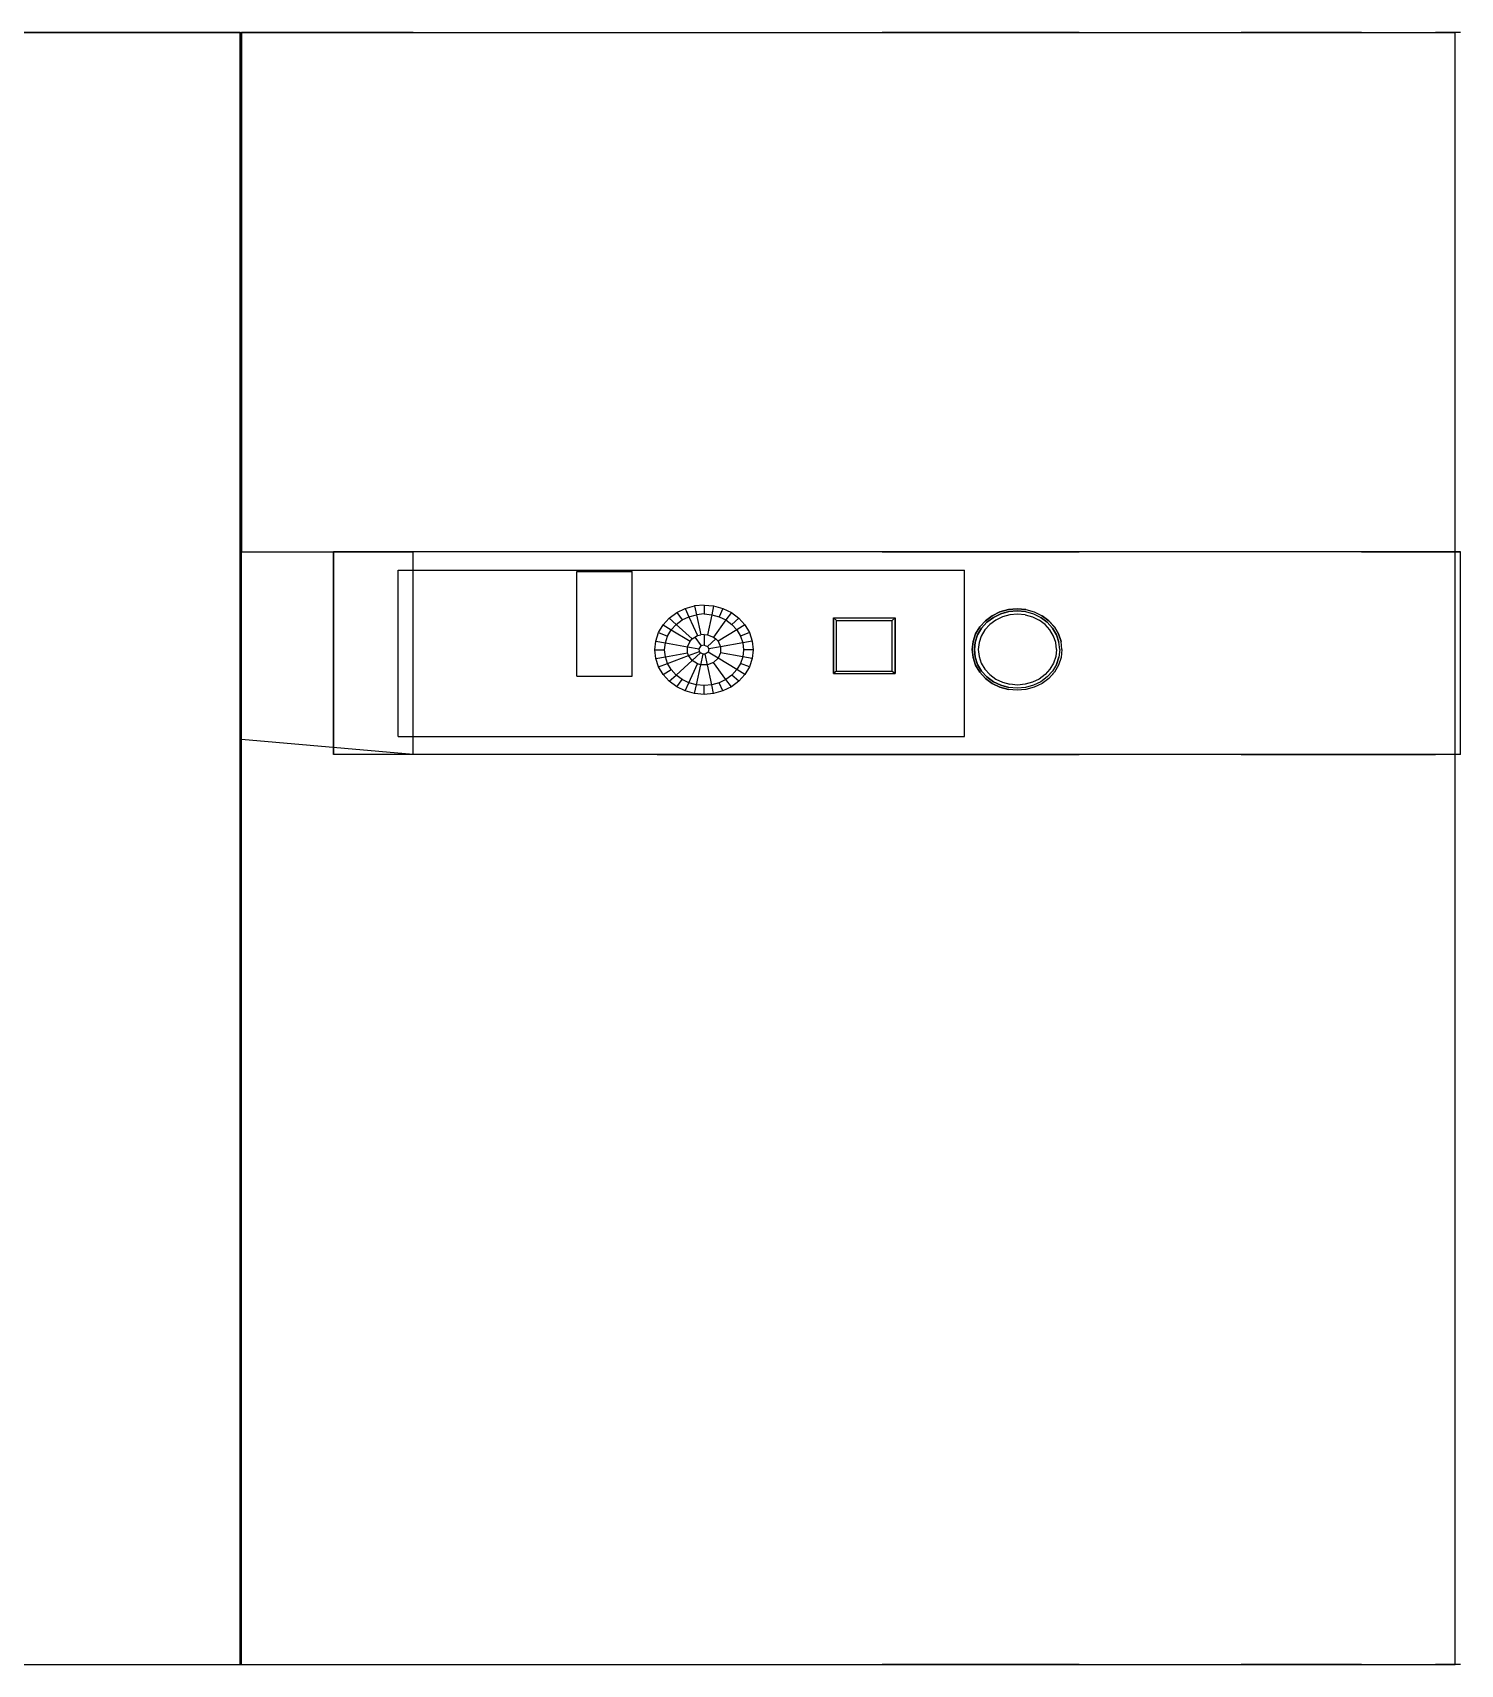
# Model space of a CAD drawing. Extents: x -13.9 to 0.5, y -16.8 to 31.2.
# Drawn here: x -6.87 to 0.13, y -16.75 to -8.75 of the extents above; entities that cross this region are included whole.
import ezdxf

# ---------------------------------------------------------------- set-up
doc = ezdxf.new("R2010")
doc.units = 0
doc.header["$MEASUREMENT"] = 0
doc.layers.get('0').update_dxf_attribs({"linetype": 'CONTINUOUS'})

msp = doc.modelspace()

# ---------------------------------------------------------------- linework, layer by layer
at = {"extrusion": (1, 0, -1.83697e-16)}
for p, q in [((-13.8671, -8.7534, 1.2924), (-5.849, -8.7534, 1.2924)), ((-5.849, -8.7534, 11.2925), (-10.8603, -8.7534, 11.2925)), ((-5.85, -8.7534, 7.3316), (-5.85, -8.7534, 2.3049)), ((-5.85, -16.7534, 8.131), (-5.85, -8.7534, 8.131)), ((-5.85, -8.7534, 8.131), (-1.8598, -8.7534, 8.131)), ((-5.85, -8.7534, 2.3049), (-5.8423, -8.7534, 1.3431)), ((-5.849, -8.7534, 1.2924), (-5.849, -16.7534, 1.2924)), ((-5.849, -8.7534, 11.2925), (-5.849, -8.7534, 1.2924)), ((-5.849, -16.7534, 11.2925), (-5.849, -8.7534, 11.2925)), ((-5.0011, -8.7534, 1.4207), (-5.8423, -8.7534, 1.3431)), ((-5.8423, -8.7534, 1.3431), (-5.8423, -11.2993, 1.3431)), ((-5.0011, -8.7534, 1.4207), (-3.8046, -8.7534, 1.7504)), ((-3.8046, -8.7534, 1.7504), (-2.7018, -8.7534, 2.2857)), ((-1.7353, -8.7534, 3.0061), (-2.7018, -8.7534, 2.2857)), ((-1.8598, -8.7534, 8.131), (0.1081, -8.7534, 8.131)), ((-1.7353, -8.7534, 3.0061), (-0.942, -8.7534, 3.8839)), ((-0.3526, -8.7534, 4.8854), (-0.942, -8.7534, 3.8839)), ((-0.3526, -8.7534, 4.8854), (0.0104, -8.7534, 5.9721)), ((0.1329, -8.7534, 7.1023), (0.0104, -8.7534, 5.9721)), ((0.1081, -16.7534, 8.131), (0.1081, -8.7534, 8.131)), ((0.1329, -8.7534, 7.9017), (0.1081, -8.7534, 8.131)), ((-5.8423, -11.2993, 1.3431), (-5.0011, -11.2993, 1.4207)), ((-5.8423, -12.2196, 1.3558), (-5.8423, -11.2993, 1.3431)), ((-5.0011, -11.2993, 1.4207), (-5.3915, -11.2993, 1.4207)), ((-5.3915, -11.2993, 1.4207), (-5.3915, -12.2922, 1.4207)), ((-5.3915, -11.2993, 1.4207), (-5.3915, -11.2993, 7.9017)), ((0.1329, -11.2993, 7.9017), (-5.3915, -11.2993, 7.9017)), ((-5.0011, -12.2922, 1.4207), (-5.0011, -11.2993, 1.4207)), ((-3.8046, -11.2993, 1.7504), (-5.0011, -11.2993, 1.4207)), ((-2.7018, -11.2993, 2.2857), (-3.8046, -11.2993, 1.7504)), ((-2.7018, -11.2993, 2.2857), (-1.7353, -11.2993, 3.0061)), ((-0.942, -11.2993, 3.8839), (-1.7353, -11.2993, 3.0061)), ((-0.3526, -11.2993, 4.8854), (-0.942, -11.2993, 3.8839)), ((-0.3526, -11.2993, 4.8854), (0.0104, -11.2993, 5.9721)), ((0.0104, -11.2993, 5.9721), (0.1329, -11.2993, 7.1023)), ((-5.0748, -11.3892, 2.2826), (-2.2978, -11.3892, 2.2825)), ((-5.0748, -11.3892, 1.5035), (-2.2978, -11.3892, 1.5035)), ((-5.0748, -11.3892, 2.2826), (-5.0748, -11.3892, 1.5035)), ((-5.0748, -12.2038, 2.2825), (-5.0748, -11.3892, 2.2826)), ((-5.0748, -12.2038, 1.5035), (-5.0748, -11.3892, 1.5035)), ((-4.1992, -11.3961, 6.3473), (-3.9284, -11.3961, 6.3473)), ((-4.1992, -11.3961, 2.2403), (-3.9284, -11.3961, 2.2403)), ((-4.1992, -11.3961, 6.3473), (-4.1992, -11.3961, 2.2403)), ((-4.1992, -11.908, 6.3473), (-4.1992, -11.3961, 6.3473)), ((-4.1992, -11.908, 2.2403), (-4.1992, -11.3961, 2.2403)), ((-3.9284, -11.908, 6.3473), (-3.9284, -11.3961, 6.3473)), ((-3.9284, -11.908, 2.2403), (-3.9284, -11.3961, 2.2403)), ((-3.9284, -11.3961, 6.3473), (-3.9284, -11.3961, 2.2403)), ((-2.2978, -12.2038, 2.2825), (-2.2978, -11.3892, 2.2825)), ((-2.2978, -12.2038, 1.5035), (-2.2978, -11.3892, 1.5035)), ((-2.2978, -11.3892, 2.2825), (-2.2978, -11.3892, 1.5035)), ((-3.7457, -11.6242, 1.5076), (-3.7092, -11.597, 1.5076)), ((-3.7457, -11.6242, 1.6551), (-3.7092, -11.597, 1.6551)), ((-3.7092, -11.597, 1.5076), (-3.6675, -11.5768, 1.5076)), ((-3.7092, -11.597, 1.6551), (-3.6675, -11.5768, 1.6551)), ((-3.7092, -11.597, 1.5076), (-3.6825, -11.6331, 1.485)), ((-3.7092, -11.597, 1.5076), (-3.7092, -11.597, 1.6551)), ((-3.6675, -11.5768, 1.5076), (-3.6223, -11.5643, 1.5076)), ((-3.6675, -11.5768, 1.6551), (-3.6223, -11.5643, 1.6551)), ((-3.6675, -11.5768, 1.5076), (-3.6491, -11.6169, 1.485)), ((-3.6675, -11.5768, 1.5076), (-3.6675, -11.5768, 1.6551)), ((-3.5752, -11.5601, 1.5076), (-3.6223, -11.5643, 1.5076)), ((-3.5752, -11.5601, 1.6551), (-3.6223, -11.5643, 1.6551)), ((-3.6223, -11.5643, 1.5076), (-3.6129, -11.607, 1.485)), ((-3.6223, -11.5643, 1.5076), (-3.6223, -11.5643, 1.6551)), ((-3.5752, -11.5601, 1.5076), (-3.5282, -11.5643, 1.5076)), ((-3.5752, -11.5601, 1.5076), (-3.5752, -11.6036, 1.485)), ((-3.5752, -11.5601, 1.6551), (-3.5282, -11.5643, 1.6551)), ((-3.5752, -11.5601, 1.5076), (-3.5752, -11.5601, 1.6551)), ((-3.5282, -11.5643, 1.5076), (-3.5375, -11.607, 1.485)), ((-3.5282, -11.5643, 1.5076), (-3.4829, -11.5768, 1.5076)), ((-3.5282, -11.5643, 1.6551), (-3.4829, -11.5768, 1.6551)), ((-3.5282, -11.5643, 1.5076), (-3.5282, -11.5643, 1.6551)), ((-3.4829, -11.5768, 1.5076), (-3.5013, -11.6169, 1.485)), ((-3.4829, -11.5768, 1.5076), (-3.4412, -11.597, 1.5076)), ((-3.4829, -11.5768, 1.6551), (-3.4412, -11.597, 1.6551)), ((-3.4829, -11.5768, 1.5076), (-3.4829, -11.5768, 1.6551)), ((-3.4412, -11.597, 1.5076), (-3.4679, -11.6331, 1.485)), ((-3.4412, -11.597, 1.5076), (-3.4047, -11.6242, 1.5076)), ((-3.4412, -11.597, 1.6551), (-3.4047, -11.6242, 1.6551)), ((-3.4412, -11.597, 1.5076), (-3.4412, -11.597, 1.6551)), ((-2.1625, -11.6121, 8.2661), (-2.1245, -11.5937, 8.2661)), ((-2.1245, -11.5937, 8.131), (-2.1625, -11.6121, 8.131)), ((-2.1245, -11.5937, 7.7819), (-2.1625, -11.6121, 7.7819)), ((-2.1245, -11.5937, 8.2661), (-2.0832, -11.5823, 8.2661)), ((-2.0832, -11.5823, 8.131), (-2.1245, -11.5937, 8.131)), ((-2.0832, -11.5823, 7.7819), (-2.1245, -11.5937, 7.7819)), ((-2.1245, -11.5937, 8.2661), (-2.1245, -11.5937, 8.131)), ((-2.1245, -11.5937, 8.131), (-2.1245, -11.5937, 7.7819)), ((-2.1204, -11.6027, 8.2661), (-2.0811, -11.5918, 8.2661)), ((-2.0811, -11.5918, 8.131), (-2.1204, -11.6027, 8.131)), ((-2.0832, -11.5823, 8.2661), (-2.0403, -11.5785, 8.2661)), ((-2.0403, -11.5785, 8.131), (-2.0832, -11.5823, 8.131)), ((-2.0403, -11.5785, 7.7819), (-2.0832, -11.5823, 7.7819)), ((-2.0832, -11.5823, 8.2661), (-2.0832, -11.5823, 8.131)), ((-2.0832, -11.5823, 8.131), (-2.0832, -11.5823, 7.7819)), ((-2.0811, -11.5918, 8.2661), (-2.0403, -11.5882, 8.2661)), ((-2.0403, -11.5882, 8.131), (-2.0811, -11.5918, 8.131)), ((-2.0811, -11.5918, 8.2661), (-2.0811, -11.5918, 8.131)), ((-2.0403, -11.5785, 8.2661), (-1.9974, -11.5823, 8.2661)), ((-2.0403, -11.5785, 8.2661), (-2.0403, -11.5785, 8.131)), ((-1.9974, -11.5823, 8.131), (-2.0403, -11.5785, 8.131)), ((-1.9974, -11.5823, 7.7819), (-2.0403, -11.5785, 7.7819)), ((-2.0403, -11.5785, 8.131), (-2.0403, -11.5785, 7.7819)), ((-2.0403, -11.5882, 8.2661), (-1.9995, -11.5918, 8.2661)), ((-1.9995, -11.5918, 8.131), (-2.0403, -11.5882, 8.131)), ((-2.0403, -11.5882, 8.2661), (-2.0403, -11.5882, 8.131)), ((-1.9995, -11.5918, 8.2661), (-1.9602, -11.6027, 8.2661)), ((-1.9995, -11.5918, 8.131), (-1.9602, -11.6027, 8.131)), ((-1.9995, -11.5918, 8.2661), (-1.9995, -11.5918, 8.131)), ((-1.9974, -11.5823, 8.2661), (-1.9561, -11.5937, 8.2661)), ((-1.9974, -11.5823, 8.2661), (-1.9974, -11.5823, 8.131)), ((-1.9974, -11.5823, 8.131), (-1.9561, -11.5937, 8.131)), ((-1.9974, -11.5823, 7.7819), (-1.9561, -11.5937, 7.7819)), ((-1.9974, -11.5823, 8.131), (-1.9974, -11.5823, 7.7819)), ((-1.9561, -11.5937, 8.2661), (-1.918, -11.6121, 8.2661)), ((-1.9561, -11.5937, 8.2661), (-1.9561, -11.5937, 8.131)), ((-1.9561, -11.5937, 8.131), (-1.918, -11.6121, 8.131)), ((-1.9561, -11.5937, 7.7819), (-1.918, -11.6121, 7.7819)), ((-1.9561, -11.5937, 8.131), (-1.9561, -11.5937, 7.7819)), ((-3.798, -11.6952, 1.5076), (-3.7757, -11.6573, 1.5076)), ((-3.798, -11.6952, 1.6551), (-3.7757, -11.6573, 1.6551)), ((-3.7757, -11.6573, 1.5076), (-3.7457, -11.6242, 1.5076)), ((-3.7757, -11.6573, 1.6551), (-3.7457, -11.6242, 1.6551)), ((-3.7757, -11.6573, 1.5076), (-3.7359, -11.6815, 1.485)), ((-3.7757, -11.6573, 1.5076), (-3.7757, -11.6573, 1.6551)), ((-3.7457, -11.6242, 1.5076), (-3.7118, -11.6549, 1.485)), ((-3.7457, -11.6242, 1.5076), (-3.7457, -11.6242, 1.6551)), ((-3.7359, -11.6815, 1.485), (-3.7118, -11.6549, 1.485)), ((-3.7118, -11.6549, 1.485), (-3.6825, -11.6331, 1.485)), ((-3.7118, -11.6549, 1.485), (-3.6337, -11.7258, 1.4473)), ((-3.6825, -11.6331, 1.485), (-3.6491, -11.6169, 1.485)), ((-3.6491, -11.6169, 1.485), (-3.6129, -11.607, 1.485)), ((-3.6491, -11.6169, 1.485), (-3.6069, -11.7095, 1.4473)), ((-3.5752, -11.6036, 1.485), (-3.6129, -11.607, 1.485)), ((-3.6129, -11.607, 1.485), (-3.5913, -11.7053, 1.4473)), ((-3.5752, -11.6036, 1.485), (-3.5375, -11.607, 1.485)), ((-3.5375, -11.607, 1.485), (-3.5591, -11.7053, 1.4473)), ((-3.5375, -11.607, 1.485), (-3.5013, -11.6169, 1.485)), ((-3.4679, -11.6331, 1.485), (-3.5292, -11.7165, 1.4473)), ((-3.5013, -11.6169, 1.485), (-3.4679, -11.6331, 1.485)), ((-3.4679, -11.6331, 1.485), (-3.4386, -11.6549, 1.485)), ((-3.4047, -11.6242, 1.5076), (-3.4386, -11.6549, 1.485)), ((-3.4386, -11.6549, 1.485), (-3.4146, -11.6815, 1.485)), ((-3.3747, -11.6573, 1.5076), (-3.4146, -11.6815, 1.485)), ((-3.4047, -11.6242, 1.5076), (-3.3747, -11.6573, 1.5076)), ((-3.4047, -11.6242, 1.6551), (-3.3747, -11.6573, 1.6551)), ((-3.4047, -11.6242, 1.5076), (-3.4047, -11.6242, 1.6551)), ((-3.3747, -11.6573, 1.5076), (-3.3524, -11.6952, 1.5076)), ((-3.3747, -11.6573, 1.6551), (-3.3524, -11.6952, 1.6551)), ((-3.3747, -11.6573, 1.5076), (-3.3747, -11.6573, 1.6551)), ((-2.9398, -11.8962, 1.7413), (-2.9398, -11.6233, 1.7413)), ((-2.9398, -11.6233, 1.7413), (-2.6389, -11.6233, 1.7413)), ((-2.9398, -11.6233, 1.7413), (-2.9398, -11.6233, 1.5047)), ((-2.9259, -11.6359, 1.4681), (-2.9398, -11.6233, 1.5047)), ((-2.9398, -11.6233, 1.5047), (-2.9398, -11.8962, 1.5047)), ((-2.9398, -11.6233, 1.5047), (-2.6389, -11.6233, 1.5047)), ((-2.9259, -11.6359, 1.4681), (-2.6528, -11.6359, 1.4681)), ((-2.9259, -11.8836, 1.4681), (-2.9259, -11.6359, 1.4681)), ((-2.6528, -11.6359, 1.4681), (-2.6389, -11.6233, 1.5047)), ((-2.6528, -11.8836, 1.4681), (-2.6528, -11.6359, 1.4681)), ((-2.6389, -11.8962, 1.7413), (-2.6389, -11.6233, 1.7413)), ((-2.6389, -11.6233, 1.7413), (-2.6389, -11.6233, 1.5047)), ((-2.6389, -11.6233, 1.5047), (-2.6389, -11.8962, 1.5047)), ((-2.2436, -11.7017, 8.2661), (-2.2232, -11.6672, 8.2661)), ((-2.2232, -11.6672, 8.131), (-2.2436, -11.7017, 8.131)), ((-2.2232, -11.6672, 7.7819), (-2.2436, -11.7017, 7.7819)), ((-2.2337, -11.7054, 8.2661), (-2.2143, -11.6726, 8.2661)), ((-2.2143, -11.6726, 8.131), (-2.2337, -11.7054, 8.131)), ((-2.2232, -11.6672, 8.2661), (-2.1959, -11.6369, 8.2661)), ((-2.1959, -11.6369, 8.131), (-2.2232, -11.6672, 8.131)), ((-2.1959, -11.6369, 7.7819), (-2.2232, -11.6672, 7.7819)), ((-2.2232, -11.6672, 8.2661), (-2.2232, -11.6672, 8.131)), ((-2.2232, -11.6672, 8.131), (-2.2232, -11.6672, 7.7819)), ((-2.2143, -11.6726, 8.2661), (-2.1883, -11.6438, 8.2661)), ((-2.1883, -11.6438, 8.131), (-2.2143, -11.6726, 8.131)), ((-2.2143, -11.6726, 8.2661), (-2.2143, -11.6726, 8.131)), ((-2.1744, -11.6552, 7.7819), (-2.1982, -11.6815, 7.7819)), ((-2.1744, -11.6552, 7.9004), (-2.1982, -11.6815, 7.9004)), ((-2.1959, -11.6369, 8.2661), (-2.1625, -11.6121, 8.2661)), ((-2.1625, -11.6121, 8.131), (-2.1959, -11.6369, 8.131)), ((-2.1625, -11.6121, 7.7819), (-2.1959, -11.6369, 7.7819)), ((-2.1959, -11.6369, 8.2661), (-2.1959, -11.6369, 8.131)), ((-2.1959, -11.6369, 8.131), (-2.1959, -11.6369, 7.7819)), ((-2.1883, -11.6438, 8.2661), (-2.1566, -11.6202, 8.2661)), ((-2.1566, -11.6202, 8.131), (-2.1883, -11.6438, 8.131)), ((-2.1883, -11.6438, 8.2661), (-2.1883, -11.6438, 8.131)), ((-2.1453, -11.6336, 7.7819), (-2.1744, -11.6552, 7.7819)), ((-2.1453, -11.6336, 7.9004), (-2.1744, -11.6552, 7.9004)), ((-2.1744, -11.6552, 7.7819), (-2.1744, -11.6552, 7.9004)), ((-2.1625, -11.6121, 8.2661), (-2.1625, -11.6121, 8.131)), ((-2.1625, -11.6121, 8.131), (-2.1625, -11.6121, 7.7819)), ((-2.1566, -11.6202, 8.2661), (-2.1204, -11.6027, 8.2661)), ((-2.1204, -11.6027, 8.131), (-2.1566, -11.6202, 8.131)), ((-2.1566, -11.6202, 8.2661), (-2.1566, -11.6202, 8.131)), ((-2.1122, -11.6175, 7.7819), (-2.1453, -11.6336, 7.7819)), ((-2.1122, -11.6175, 7.9004), (-2.1453, -11.6336, 7.9004)), ((-2.1453, -11.6336, 7.7819), (-2.1453, -11.6336, 7.9004)), ((-2.1204, -11.6027, 8.2661), (-2.1204, -11.6027, 8.131)), ((-2.0763, -11.6076, 7.7819), (-2.1122, -11.6175, 7.7819)), ((-2.0763, -11.6076, 7.9004), (-2.1122, -11.6175, 7.9004)), ((-2.1122, -11.6175, 7.7819), (-2.1122, -11.6175, 7.9004)), ((-2.0389, -11.6043, 7.7819), (-2.0763, -11.6076, 7.7819)), ((-2.0389, -11.6043, 7.9004), (-2.0763, -11.6076, 7.9004)), ((-2.0763, -11.6076, 7.7819), (-2.0763, -11.6076, 7.9004)), ((-2.0015, -11.6076, 7.7819), (-2.0389, -11.6043, 7.7819)), ((-2.0015, -11.6076, 7.9004), (-2.0389, -11.6043, 7.9004)), ((-2.0389, -11.6043, 7.7819), (-2.0389, -11.6043, 7.9004)), ((-2.0015, -11.6076, 7.7819), (-1.9656, -11.6175, 7.7819)), ((-2.0015, -11.6076, 7.9004), (-1.9656, -11.6175, 7.9004)), ((-2.0015, -11.6076, 7.7819), (-2.0015, -11.6076, 7.9004)), ((-1.9656, -11.6175, 7.7819), (-1.9325, -11.6336, 7.7819)), ((-1.9656, -11.6175, 7.9004), (-1.9325, -11.6336, 7.9004)), ((-1.9656, -11.6175, 7.7819), (-1.9656, -11.6175, 7.9004)), ((-1.9602, -11.6027, 8.2661), (-1.924, -11.6202, 8.2661)), ((-1.9602, -11.6027, 8.131), (-1.924, -11.6202, 8.131)), ((-1.9602, -11.6027, 8.2661), (-1.9602, -11.6027, 8.131)), ((-1.9035, -11.6552, 7.7819), (-1.9325, -11.6336, 7.7819)), ((-1.9035, -11.6552, 7.9004), (-1.9325, -11.6336, 7.9004)), ((-1.9325, -11.6336, 7.7819), (-1.9325, -11.6336, 7.9004)), ((-1.924, -11.6202, 8.2661), (-1.8923, -11.6438, 8.2661)), ((-1.8923, -11.6438, 8.131), (-1.924, -11.6202, 8.131)), ((-1.924, -11.6202, 8.2661), (-1.924, -11.6202, 8.131)), ((-1.918, -11.6121, 8.2661), (-1.8847, -11.6369, 8.2661)), ((-1.918, -11.6121, 8.2661), (-1.918, -11.6121, 8.131)), ((-1.8847, -11.6369, 8.131), (-1.918, -11.6121, 8.131)), ((-1.8847, -11.6369, 7.7819), (-1.918, -11.6121, 7.7819)), ((-1.918, -11.6121, 8.131), (-1.918, -11.6121, 7.7819)), ((-1.8796, -11.6815, 7.7819), (-1.9035, -11.6552, 7.7819)), ((-1.8796, -11.6815, 7.9004), (-1.9035, -11.6552, 7.9004)), ((-1.9035, -11.6552, 7.7819), (-1.9035, -11.6552, 7.9004)), ((-1.8923, -11.6438, 8.2661), (-1.8663, -11.6726, 8.2661)), ((-1.8663, -11.6726, 8.131), (-1.8923, -11.6438, 8.131)), ((-1.8923, -11.6438, 8.2661), (-1.8923, -11.6438, 8.131)), ((-1.8847, -11.6369, 8.2661), (-1.8573, -11.6672, 8.2661)), ((-1.8847, -11.6369, 8.2661), (-1.8847, -11.6369, 8.131)), ((-1.8598, -11.6644, 8.131), (-1.8847, -11.6369, 8.131)), ((-1.8573, -11.6672, 7.7819), (-1.8847, -11.6369, 7.7819)), ((-1.8847, -11.6369, 8.131), (-1.8847, -11.6369, 7.7819)), ((-1.8663, -11.6726, 8.2661), (-1.8469, -11.7054, 8.2661)), ((-1.8469, -11.7054, 8.131), (-1.8663, -11.6726, 8.131)), ((-1.8663, -11.6726, 8.2661), (-1.8663, -11.6726, 8.131)), ((-1.8598, -11.6644, 8.131), (-1.8573, -11.6672, 8.131)), ((-1.8573, -11.6672, 8.2661), (-1.837, -11.7017, 8.2661)), ((-1.8573, -11.6672, 8.2661), (-1.8573, -11.6672, 8.131)), ((-1.837, -11.7017, 8.131), (-1.8573, -11.6672, 8.131)), ((-1.837, -11.7017, 7.7819), (-1.8573, -11.6672, 7.7819)), ((-1.8573, -11.6672, 8.131), (-1.8573, -11.6672, 7.7819)), ((-3.8163, -11.7789, 1.5076), (-3.8117, -11.7362, 1.5076)), ((-3.8163, -11.7789, 1.6551), (-3.8117, -11.7362, 1.6551)), ((-3.8117, -11.7362, 1.5076), (-3.798, -11.6952, 1.5076)), ((-3.8117, -11.7362, 1.6551), (-3.798, -11.6952, 1.6551)), ((-3.8117, -11.7362, 1.5076), (-3.7647, -11.7447, 1.485)), ((-3.8117, -11.7362, 1.5076), (-3.8117, -11.7362, 1.6551)), ((-3.798, -11.6952, 1.5076), (-3.7537, -11.7118, 1.485)), ((-3.798, -11.6952, 1.5076), (-3.798, -11.6952, 1.6551)), ((-3.7684, -11.7789, 1.485), (-3.7647, -11.7447, 1.485)), ((-3.7647, -11.7447, 1.485), (-3.7537, -11.7118, 1.485)), ((-3.7647, -11.7447, 1.485), (-3.6564, -11.7642, 1.4473)), ((-3.7537, -11.7118, 1.485), (-3.7359, -11.6815, 1.485)), ((-3.7359, -11.6815, 1.485), (-3.644, -11.7372, 1.4473)), ((-3.6564, -11.7642, 1.4473), (-3.644, -11.7372, 1.4473)), ((-3.644, -11.7372, 1.4473), (-3.6337, -11.7258, 1.4473)), ((-3.6337, -11.7258, 1.4473), (-3.6212, -11.7165, 1.4473)), ((-3.6212, -11.7165, 1.4473), (-3.6069, -11.7095, 1.4473)), ((-3.6212, -11.7165, 1.4473), (-3.5887, -11.7605, 1.4363)), ((-3.6069, -11.7095, 1.4473), (-3.5913, -11.7053, 1.4473)), ((-3.5752, -11.7038, 1.4473), (-3.5913, -11.7053, 1.4473)), ((-3.5752, -11.7568, 1.4363), (-3.5887, -11.7605, 1.4363)), ((-3.5752, -11.7038, 1.4473), (-3.5591, -11.7053, 1.4473)), ((-3.5752, -11.7038, 1.4473), (-3.5752, -11.7568, 1.4363)), ((-3.5752, -11.7568, 1.4363), (-3.558, -11.7633, 1.4363)), ((-3.5591, -11.7053, 1.4473), (-3.5292, -11.7165, 1.4473)), ((-3.5167, -11.7258, 1.4473), (-3.558, -11.7633, 1.4363)), ((-3.5292, -11.7165, 1.4473), (-3.5167, -11.7258, 1.4473)), ((-3.5167, -11.7258, 1.4473), (-3.5064, -11.7372, 1.4473)), ((-3.4146, -11.6815, 1.485), (-3.5064, -11.7372, 1.4473)), ((-3.5064, -11.7372, 1.4473), (-3.4941, -11.7642, 1.4473)), ((-3.3857, -11.7447, 1.485), (-3.4941, -11.7642, 1.4473)), ((-3.4146, -11.6815, 1.485), (-3.3967, -11.7118, 1.485)), ((-3.3524, -11.6952, 1.5076), (-3.3967, -11.7118, 1.485)), ((-3.3967, -11.7118, 1.485), (-3.3857, -11.7447, 1.485)), ((-3.3387, -11.7362, 1.5076), (-3.3857, -11.7447, 1.485)), ((-3.3857, -11.7447, 1.485), (-3.382, -11.7789, 1.485)), ((-3.3524, -11.6952, 1.5076), (-3.3387, -11.7362, 1.5076)), ((-3.3524, -11.6952, 1.6551), (-3.3387, -11.7362, 1.6551)), ((-3.3524, -11.6952, 1.5076), (-3.3524, -11.6952, 1.6551)), ((-3.3387, -11.7362, 1.5076), (-3.3341, -11.7789, 1.5076)), ((-3.3387, -11.7362, 1.6551), (-3.3341, -11.7789, 1.6551)), ((-3.3387, -11.7362, 1.5076), (-3.3387, -11.7362, 1.6551)), ((-2.2603, -11.778, 8.2661), (-2.2561, -11.7391, 8.2661)), ((-2.2561, -11.7391, 8.131), (-2.2603, -11.778, 8.131)), ((-2.2561, -11.7391, 7.7819), (-2.2603, -11.778, 7.7819)), ((-2.2561, -11.7391, 8.2661), (-2.2436, -11.7017, 8.2661)), ((-2.2436, -11.7017, 8.131), (-2.2561, -11.7391, 8.131)), ((-2.2436, -11.7017, 7.7819), (-2.2561, -11.7391, 7.7819)), ((-2.2561, -11.7391, 8.2661), (-2.2561, -11.7391, 8.131)), ((-2.2561, -11.7391, 8.131), (-2.2561, -11.7391, 7.7819)), ((-2.2496, -11.778, 8.2661), (-2.2456, -11.741, 8.2661)), ((-2.2456, -11.741, 8.131), (-2.2496, -11.778, 8.131)), ((-2.2456, -11.741, 8.2661), (-2.2337, -11.7054, 8.2661)), ((-2.2337, -11.7054, 8.131), (-2.2456, -11.741, 8.131)), ((-2.2456, -11.741, 8.2661), (-2.2456, -11.741, 8.131)), ((-2.2436, -11.7017, 8.2661), (-2.2436, -11.7017, 8.131)), ((-2.2436, -11.7017, 8.131), (-2.2436, -11.7017, 7.7819)), ((-2.2337, -11.7054, 8.2661), (-2.2337, -11.7054, 8.131)), ((-2.2268, -11.7441, 7.7819), (-2.2305, -11.778, 7.7819)), ((-2.2268, -11.7441, 7.9004), (-2.2305, -11.778, 7.9004)), ((-2.2159, -11.7116, 7.7819), (-2.2268, -11.7441, 7.7819)), ((-2.2159, -11.7116, 7.9004), (-2.2268, -11.7441, 7.9004)), ((-2.2268, -11.7441, 7.7819), (-2.2268, -11.7441, 7.9004)), ((-2.1982, -11.6815, 7.7819), (-2.2159, -11.7116, 7.7819)), ((-2.1982, -11.6815, 7.9004), (-2.2159, -11.7116, 7.9004)), ((-2.2159, -11.7116, 7.7819), (-2.2159, -11.7116, 7.9004)), ((-2.1982, -11.6815, 7.7819), (-2.1982, -11.6815, 7.9004)), ((-1.8619, -11.7116, 7.7819), (-1.8796, -11.6815, 7.7819)), ((-1.8619, -11.7116, 7.9004), (-1.8796, -11.6815, 7.9004)), ((-1.8796, -11.6815, 7.7819), (-1.8796, -11.6815, 7.9004)), ((-1.851, -11.7441, 7.7819), (-1.8619, -11.7116, 7.7819)), ((-1.851, -11.7441, 7.9004), (-1.8619, -11.7116, 7.9004)), ((-1.8619, -11.7116, 7.7819), (-1.8619, -11.7116, 7.9004)), ((-1.8474, -11.778, 7.7819), (-1.851, -11.7441, 7.7819)), ((-1.8474, -11.778, 7.9004), (-1.851, -11.7441, 7.9004)), ((-1.851, -11.7441, 7.7819), (-1.851, -11.7441, 7.9004)), ((-1.8469, -11.7054, 8.2661), (-1.835, -11.741, 8.2661)), ((-1.835, -11.741, 8.131), (-1.8469, -11.7054, 8.131)), ((-1.8469, -11.7054, 8.2661), (-1.8469, -11.7054, 8.131)), ((-1.837, -11.7017, 8.2661), (-1.8245, -11.7391, 8.2661)), ((-1.837, -11.7017, 8.2661), (-1.837, -11.7017, 8.131)), ((-1.8245, -11.7391, 8.131), (-1.837, -11.7017, 8.131)), ((-1.8245, -11.7391, 7.7819), (-1.837, -11.7017, 7.7819)), ((-1.837, -11.7017, 8.131), (-1.837, -11.7017, 7.7819)), ((-1.831, -11.778, 8.2661), (-1.835, -11.741, 8.2661)), ((-1.831, -11.778, 8.131), (-1.835, -11.741, 8.131)), ((-1.835, -11.741, 8.2661), (-1.835, -11.741, 8.131)), ((-1.8203, -11.778, 8.2661), (-1.8245, -11.7391, 8.2661)), ((-1.8245, -11.7391, 8.2661), (-1.8245, -11.7391, 8.131)), ((-1.8203, -11.778, 8.131), (-1.8245, -11.7391, 8.131)), ((-1.8203, -11.778, 7.7819), (-1.8245, -11.7391, 7.7819)), ((-1.8245, -11.7391, 8.131), (-1.8245, -11.7391, 7.7819)), ((-3.8117, -11.8215, 1.5076), (-3.8163, -11.7789, 1.5076)), ((-3.8163, -11.7789, 1.5076), (-3.7684, -11.7789, 1.485)), ((-3.8117, -11.8215, 1.6551), (-3.8163, -11.7789, 1.6551)), ((-3.8163, -11.7789, 1.5076), (-3.8163, -11.7789, 1.6551)), ((-3.8117, -11.8215, 1.5076), (-3.7647, -11.813, 1.485)), ((-3.798, -11.8626, 1.5076), (-3.8117, -11.8215, 1.5076)), ((-3.798, -11.8626, 1.6551), (-3.8117, -11.8215, 1.6551)), ((-3.8117, -11.8215, 1.5076), (-3.8117, -11.8215, 1.6551)), ((-3.7647, -11.813, 1.485), (-3.7684, -11.7789, 1.485)), ((-3.7647, -11.813, 1.485), (-3.6564, -11.7935, 1.4473)), ((-3.7537, -11.8459, 1.485), (-3.7647, -11.813, 1.485)), ((-3.7537, -11.8459, 1.485), (-3.6516, -11.8076, 1.4473)), ((-3.7118, -11.9028, 1.485), (-3.6337, -11.8319, 1.4473)), ((-3.6564, -11.7935, 1.4473), (-3.6564, -11.7642, 1.4473)), ((-3.6564, -11.7642, 1.4473), (-3.5991, -11.7746, 1.4363)), ((-3.6516, -11.8076, 1.4473), (-3.6564, -11.7935, 1.4473)), ((-3.6516, -11.8076, 1.4473), (-3.5977, -11.7873, 1.4363)), ((-3.6337, -11.8319, 1.4473), (-3.6516, -11.8076, 1.4473)), ((-3.6337, -11.8319, 1.4473), (-3.5924, -11.7945, 1.4363)), ((-3.6069, -11.8482, 1.4473), (-3.6337, -11.8319, 1.4473)), ((-3.5991, -11.7746, 1.4363), (-3.5887, -11.7605, 1.4363)), ((-3.5977, -11.7873, 1.4363), (-3.5991, -11.7746, 1.4363)), ((-3.5924, -11.7945, 1.4363), (-3.5977, -11.7873, 1.4363)), ((-3.58, -11.8005, 1.4363), (-3.5924, -11.7945, 1.4363)), ((-3.5913, -11.8525, 1.4473), (-3.58, -11.8005, 1.4363)), ((-3.5705, -11.8005, 1.4363), (-3.58, -11.8005, 1.4363)), ((-3.555, -11.7911, 1.4363), (-3.5705, -11.8005, 1.4363)), ((-3.5591, -11.8525, 1.4473), (-3.5705, -11.8005, 1.4363)), ((-3.558, -11.7633, 1.4363), (-3.5513, -11.7746, 1.4363)), ((-3.5513, -11.7746, 1.4363), (-3.555, -11.7911, 1.4363)), ((-3.5064, -11.8205, 1.4473), (-3.555, -11.7911, 1.4363)), ((-3.4941, -11.7642, 1.4473), (-3.5513, -11.7746, 1.4363)), ((-3.5064, -11.8205, 1.4473), (-3.5292, -11.8413, 1.4473)), ((-3.4941, -11.7935, 1.4473), (-3.5064, -11.8205, 1.4473)), ((-3.4146, -11.8762, 1.485), (-3.5064, -11.8205, 1.4473)), ((-3.4941, -11.7642, 1.4473), (-3.4941, -11.7935, 1.4473)), ((-3.3857, -11.813, 1.485), (-3.4941, -11.7935, 1.4473)), ((-3.3857, -11.813, 1.485), (-3.3967, -11.8459, 1.485)), ((-3.382, -11.7789, 1.485), (-3.3857, -11.813, 1.485)), ((-3.3387, -11.8215, 1.5076), (-3.3857, -11.813, 1.485)), ((-3.3341, -11.7789, 1.5076), (-3.382, -11.7789, 1.485)), ((-3.3387, -11.8215, 1.5076), (-3.3524, -11.8626, 1.5076)), ((-3.3387, -11.8215, 1.6551), (-3.3524, -11.8626, 1.6551)), ((-3.3341, -11.7789, 1.5076), (-3.3387, -11.8215, 1.5076)), ((-3.3341, -11.7789, 1.6551), (-3.3387, -11.8215, 1.6551)), ((-3.3387, -11.8215, 1.5076), (-3.3387, -11.8215, 1.6551)), ((-3.3341, -11.7789, 1.5076), (-3.3341, -11.7789, 1.6551)), ((-2.2561, -11.817, 8.2661), (-2.2603, -11.778, 8.2661)), ((-2.2603, -11.778, 8.2661), (-2.2603, -11.778, 8.131)), ((-2.2603, -11.778, 8.131), (-2.2561, -11.817, 8.131)), ((-2.2603, -11.778, 7.7819), (-2.2561, -11.817, 7.7819)), ((-2.2603, -11.778, 8.131), (-2.2603, -11.778, 7.7819)), ((-2.2436, -11.8544, 8.2661), (-2.2561, -11.817, 8.2661)), ((-2.2561, -11.817, 8.2661), (-2.2561, -11.817, 8.131)), ((-2.2561, -11.817, 8.131), (-2.2436, -11.8544, 8.131)), ((-2.2561, -11.817, 7.7819), (-2.2436, -11.8544, 7.7819)), ((-2.2561, -11.817, 8.131), (-2.2561, -11.817, 7.7819)), ((-2.2456, -11.8151, 8.2661), (-2.2496, -11.778, 8.2661)), ((-2.2496, -11.778, 8.131), (-2.2456, -11.8151, 8.131)), ((-2.2496, -11.778, 8.2661), (-2.2496, -11.778, 8.131)), ((-2.2337, -11.8507, 8.2661), (-2.2456, -11.8151, 8.2661)), ((-2.2456, -11.8151, 8.131), (-2.2337, -11.8507, 8.131)), ((-2.2456, -11.8151, 8.2661), (-2.2456, -11.8151, 8.131)), ((-2.2305, -11.778, 7.7819), (-2.2268, -11.8119, 7.7819)), ((-2.2305, -11.778, 7.9004), (-2.2268, -11.8119, 7.9004)), ((-2.2305, -11.778, 7.7819), (-2.2305, -11.778, 7.9004)), ((-2.2268, -11.8119, 7.7819), (-2.2159, -11.8445, 7.7819)), ((-2.2268, -11.8119, 7.9004), (-2.2159, -11.8445, 7.9004)), ((-2.2268, -11.8119, 7.7819), (-2.2268, -11.8119, 7.9004)), ((-1.851, -11.8119, 7.7819), (-1.8619, -11.8445, 7.7819)), ((-1.851, -11.8119, 7.9004), (-1.8619, -11.8445, 7.9004)), ((-1.8474, -11.778, 7.7819), (-1.851, -11.8119, 7.7819)), ((-1.8474, -11.778, 7.9004), (-1.851, -11.8119, 7.9004)), ((-1.851, -11.8119, 7.7819), (-1.851, -11.8119, 7.9004)), ((-1.8474, -11.778, 7.7819), (-1.8474, -11.778, 7.9004)), ((-1.835, -11.8151, 8.2661), (-1.8469, -11.8507, 8.2661)), ((-1.8469, -11.8507, 8.131), (-1.835, -11.8151, 8.131)), ((-1.8245, -11.817, 8.2661), (-1.837, -11.8544, 8.2661)), ((-1.8245, -11.817, 8.131), (-1.837, -11.8544, 8.131)), ((-1.8245, -11.817, 7.7819), (-1.837, -11.8544, 7.7819)), ((-1.831, -11.778, 8.2661), (-1.835, -11.8151, 8.2661)), ((-1.831, -11.778, 8.131), (-1.835, -11.8151, 8.131)), ((-1.835, -11.8151, 8.2661), (-1.835, -11.8151, 8.131)), ((-1.831, -11.778, 8.2661), (-1.831, -11.778, 8.131)), ((-1.8203, -11.778, 8.2661), (-1.8245, -11.817, 8.2661)), ((-1.8203, -11.778, 8.131), (-1.8245, -11.817, 8.131)), ((-1.8203, -11.778, 7.7819), (-1.8245, -11.817, 7.7819)), ((-1.8245, -11.817, 8.2661), (-1.8245, -11.817, 8.131)), ((-1.8245, -11.817, 8.131), (-1.8245, -11.817, 7.7819)), ((-1.8203, -11.778, 8.2661), (-1.8203, -11.778, 8.131)), ((-1.8203, -11.778, 8.131), (-1.8203, -11.778, 7.7819)), ((-4.1992, -11.908, 6.3473), (-3.9284, -11.908, 6.3473)), ((-4.1992, -11.908, 6.3473), (-4.1992, -11.908, 2.2403)), ((-4.1992, -11.908, 2.2403), (-3.9284, -11.908, 2.2403)), ((-3.9284, -11.908, 6.3473), (-3.9284, -11.908, 2.2403)), ((-3.798, -11.8626, 1.5076), (-3.7537, -11.8459, 1.485)), ((-3.7757, -11.9004, 1.5076), (-3.798, -11.8626, 1.5076)), ((-3.7757, -11.9004, 1.6551), (-3.798, -11.8626, 1.6551)), ((-3.798, -11.8626, 1.5076), (-3.798, -11.8626, 1.6551)), ((-3.7757, -11.9004, 1.5076), (-3.7359, -11.8762, 1.485)), ((-3.7457, -11.9335, 1.5076), (-3.7757, -11.9004, 1.5076)), ((-3.7457, -11.9335, 1.6551), (-3.7757, -11.9004, 1.6551)), ((-3.7757, -11.9004, 1.5076), (-3.7757, -11.9004, 1.6551)), ((-3.7359, -11.8762, 1.485), (-3.7537, -11.8459, 1.485)), ((-3.7457, -11.9335, 1.5076), (-3.7118, -11.9028, 1.485)), ((-3.7118, -11.9028, 1.485), (-3.7359, -11.8762, 1.485)), ((-3.6825, -11.9246, 1.485), (-3.7118, -11.9028, 1.485)), ((-3.6491, -11.9408, 1.485), (-3.6069, -11.8482, 1.4473)), ((-3.6129, -11.9507, 1.485), (-3.5913, -11.8525, 1.4473)), ((-3.5913, -11.8525, 1.4473), (-3.6069, -11.8482, 1.4473)), ((-3.5591, -11.8525, 1.4473), (-3.5913, -11.8525, 1.4473)), ((-3.5292, -11.8413, 1.4473), (-3.5591, -11.8525, 1.4473)), ((-3.5375, -11.9507, 1.485), (-3.5591, -11.8525, 1.4473)), ((-3.4679, -11.9246, 1.485), (-3.5292, -11.8413, 1.4473)), ((-3.4386, -11.9028, 1.485), (-3.4679, -11.9246, 1.485)), ((-3.4146, -11.8762, 1.485), (-3.4386, -11.9028, 1.485)), ((-3.4047, -11.9335, 1.5076), (-3.4386, -11.9028, 1.485)), ((-3.3967, -11.8459, 1.485), (-3.4146, -11.8762, 1.485)), ((-3.3747, -11.9004, 1.5076), (-3.4146, -11.8762, 1.485)), ((-3.3747, -11.9004, 1.5076), (-3.4047, -11.9335, 1.5076)), ((-3.3747, -11.9004, 1.6551), (-3.4047, -11.9335, 1.6551)), ((-3.3524, -11.8626, 1.5076), (-3.3967, -11.8459, 1.485)), ((-3.3524, -11.8626, 1.5076), (-3.3747, -11.9004, 1.5076)), ((-3.3524, -11.8626, 1.6551), (-3.3747, -11.9004, 1.6551)), ((-3.3747, -11.9004, 1.5076), (-3.3747, -11.9004, 1.6551)), ((-3.3524, -11.8626, 1.5076), (-3.3524, -11.8626, 1.6551)), ((-2.9259, -11.8836, 1.4681), (-2.9398, -11.8962, 1.5047)), ((-2.9398, -11.8962, 1.7413), (-2.6389, -11.8962, 1.7413)), ((-2.9398, -11.8962, 1.7413), (-2.9398, -11.8962, 1.5047)), ((-2.9398, -11.8962, 1.5047), (-2.6389, -11.8962, 1.5047)), ((-2.9259, -11.8836, 1.4681), (-2.6528, -11.8836, 1.4681)), ((-2.6528, -11.8836, 1.4681), (-2.6389, -11.8962, 1.5047)), ((-2.6389, -11.8962, 1.7413), (-2.6389, -11.8962, 1.5047)), ((-2.2232, -11.8889, 8.2661), (-2.2436, -11.8544, 8.2661)), ((-2.2436, -11.8544, 8.131), (-2.2232, -11.8889, 8.131)), ((-2.2436, -11.8544, 8.2661), (-2.2436, -11.8544, 8.131)), ((-2.2436, -11.8544, 7.7819), (-2.2232, -11.8889, 7.7819)), ((-2.2436, -11.8544, 8.131), (-2.2436, -11.8544, 7.7819)), ((-2.2143, -11.8835, 8.2661), (-2.2337, -11.8507, 8.2661)), ((-2.2337, -11.8507, 8.131), (-2.2143, -11.8835, 8.131)), ((-2.2337, -11.8507, 8.2661), (-2.2337, -11.8507, 8.131)), ((-2.1959, -11.9192, 8.2661), (-2.2232, -11.8889, 8.2661)), ((-2.2232, -11.8889, 8.2661), (-2.2232, -11.8889, 8.131)), ((-2.1959, -11.9192, 8.131), (-2.2232, -11.8889, 8.131)), ((-2.1959, -11.9192, 7.7819), (-2.2232, -11.8889, 7.7819)), ((-2.2232, -11.8889, 8.131), (-2.2232, -11.8889, 7.7819)), ((-2.2159, -11.8445, 7.7819), (-2.1982, -11.8746, 7.7819)), ((-2.2159, -11.8445, 7.9004), (-2.1982, -11.8746, 7.9004)), ((-2.2159, -11.8445, 7.7819), (-2.2159, -11.8445, 7.9004)), ((-2.1883, -11.9123, 8.2661), (-2.2143, -11.8835, 8.2661)), ((-2.1883, -11.9123, 8.131), (-2.2143, -11.8835, 8.131)), ((-2.2143, -11.8835, 8.2661), (-2.2143, -11.8835, 8.131)), ((-2.1744, -11.9009, 7.7819), (-2.1982, -11.8746, 7.7819)), ((-2.1744, -11.9009, 7.9004), (-2.1982, -11.8746, 7.9004)), ((-2.1982, -11.8746, 7.7819), (-2.1982, -11.8746, 7.9004)), ((-2.1625, -11.944, 8.2661), (-2.1959, -11.9192, 8.2661)), ((-2.1959, -11.9192, 8.2661), (-2.1959, -11.9192, 8.131)), ((-2.1959, -11.9192, 8.131), (-2.1625, -11.944, 8.131)), ((-2.1959, -11.9192, 7.7819), (-2.1625, -11.944, 7.7819)), ((-2.1959, -11.9192, 8.131), (-2.1959, -11.9192, 7.7819)), ((-2.1566, -11.9359, 8.2661), (-2.1883, -11.9123, 8.2661)), ((-2.1883, -11.9123, 8.131), (-2.1566, -11.9359, 8.131)), ((-2.1883, -11.9123, 8.2661), (-2.1883, -11.9123, 8.131)), ((-2.1744, -11.9009, 7.7819), (-2.1453, -11.9225, 7.7819)), ((-2.1744, -11.9009, 7.9004), (-2.1453, -11.9225, 7.9004)), ((-2.1744, -11.9009, 7.7819), (-2.1744, -11.9009, 7.9004)), ((-1.9035, -11.9009, 7.7819), (-1.9325, -11.9225, 7.7819)), ((-1.9035, -11.9009, 7.9004), (-1.9325, -11.9225, 7.9004)), ((-1.8923, -11.9123, 8.2661), (-1.924, -11.9359, 8.2661)), ((-1.8923, -11.9123, 8.131), (-1.924, -11.9359, 8.131)), ((-1.8847, -11.9192, 8.2661), (-1.918, -11.944, 8.2661)), ((-1.8847, -11.9192, 8.131), (-1.918, -11.944, 8.131)), ((-1.8847, -11.9192, 7.7819), (-1.918, -11.944, 7.7819)), ((-1.8796, -11.8746, 7.7819), (-1.9035, -11.9009, 7.7819)), ((-1.8796, -11.8746, 7.9004), (-1.9035, -11.9009, 7.9004)), ((-1.9035, -11.9009, 7.7819), (-1.9035, -11.9009, 7.9004)), ((-1.8663, -11.8835, 8.2661), (-1.8923, -11.9123, 8.2661)), ((-1.8663, -11.8835, 8.131), (-1.8923, -11.9123, 8.131)), ((-1.8923, -11.9123, 8.2661), (-1.8923, -11.9123, 8.131)), ((-1.8573, -11.8889, 8.2661), (-1.8847, -11.9192, 8.2661)), ((-1.8573, -11.8889, 7.7819), (-1.8847, -11.9192, 7.7819)), ((-1.8598, -11.8917, 8.131), (-1.8847, -11.9192, 8.131)), ((-1.8847, -11.9192, 8.2661), (-1.8847, -11.9192, 8.131)), ((-1.8847, -11.9192, 8.131), (-1.8847, -11.9192, 7.7819)), ((-1.8619, -11.8445, 7.7819), (-1.8796, -11.8746, 7.7819)), ((-1.8619, -11.8445, 7.9004), (-1.8796, -11.8746, 7.9004)), ((-1.8796, -11.8746, 7.7819), (-1.8796, -11.8746, 7.9004)), ((-1.8469, -11.8507, 8.2661), (-1.8663, -11.8835, 8.2661)), ((-1.8469, -11.8507, 8.131), (-1.8663, -11.8835, 8.131)), ((-1.8663, -11.8835, 8.2661), (-1.8663, -11.8835, 8.131)), ((-1.8619, -11.8445, 7.7819), (-1.8619, -11.8445, 7.9004)), ((-1.8573, -11.8889, 8.131), (-1.8598, -11.8917, 8.131)), ((-1.837, -11.8544, 8.2661), (-1.8573, -11.8889, 8.2661)), ((-1.837, -11.8544, 8.131), (-1.8573, -11.8889, 8.131)), ((-1.837, -11.8544, 7.7819), (-1.8573, -11.8889, 7.7819)), ((-1.8573, -11.8889, 8.2661), (-1.8573, -11.8889, 8.131)), ((-1.8573, -11.8889, 8.131), (-1.8573, -11.8889, 7.7819)), ((-1.8469, -11.8507, 8.2661), (-1.8469, -11.8507, 8.131)), ((-1.837, -11.8544, 8.2661), (-1.837, -11.8544, 8.131)), ((-1.837, -11.8544, 8.131), (-1.837, -11.8544, 7.7819)), ((-3.7092, -11.9607, 1.5076), (-3.7457, -11.9335, 1.5076)), ((-3.7092, -11.9607, 1.6551), (-3.7457, -11.9335, 1.6551)), ((-3.7457, -11.9335, 1.5076), (-3.7457, -11.9335, 1.6551)), ((-3.7092, -11.9607, 1.5076), (-3.6825, -11.9246, 1.485)), ((-3.6675, -11.9809, 1.5076), (-3.7092, -11.9607, 1.5076)), ((-3.6675, -11.9809, 1.6551), (-3.7092, -11.9607, 1.6551)), ((-3.7092, -11.9607, 1.5076), (-3.7092, -11.9607, 1.6551)), ((-3.6491, -11.9408, 1.485), (-3.6825, -11.9246, 1.485)), ((-3.6675, -11.9809, 1.5076), (-3.6491, -11.9408, 1.485)), ((-3.6223, -11.9934, 1.5076), (-3.6675, -11.9809, 1.5076)), ((-3.6223, -11.9934, 1.6551), (-3.6675, -11.9809, 1.6551)), ((-3.6675, -11.9809, 1.5076), (-3.6675, -11.9809, 1.6551)), ((-3.6129, -11.9507, 1.485), (-3.6491, -11.9408, 1.485)), ((-3.6223, -11.9934, 1.5076), (-3.6129, -11.9507, 1.485)), ((-3.5752, -11.9976, 1.5076), (-3.6223, -11.9934, 1.5076)), ((-3.5752, -11.9976, 1.6551), (-3.6223, -11.9934, 1.6551)), ((-3.6223, -11.9934, 1.5076), (-3.6223, -11.9934, 1.6551)), ((-3.5752, -11.9541, 1.485), (-3.6129, -11.9507, 1.485)), ((-3.5375, -11.9507, 1.485), (-3.5752, -11.9541, 1.485)), ((-3.5752, -11.9976, 1.5076), (-3.5752, -11.9541, 1.485)), ((-3.5282, -11.9934, 1.5076), (-3.5752, -11.9976, 1.5076)), ((-3.5282, -11.9934, 1.6551), (-3.5752, -11.9976, 1.6551)), ((-3.5752, -11.9976, 1.5076), (-3.5752, -11.9976, 1.6551)), ((-3.5013, -11.9408, 1.485), (-3.5375, -11.9507, 1.485)), ((-3.5282, -11.9934, 1.5076), (-3.5375, -11.9507, 1.485)), ((-3.4829, -11.9809, 1.5076), (-3.5282, -11.9934, 1.5076)), ((-3.4829, -11.9809, 1.6551), (-3.5282, -11.9934, 1.6551)), ((-3.5282, -11.9934, 1.5076), (-3.5282, -11.9934, 1.6551)), ((-3.4679, -11.9246, 1.485), (-3.5013, -11.9408, 1.485)), ((-3.4829, -11.9809, 1.5076), (-3.5013, -11.9408, 1.485)), ((-3.4412, -11.9607, 1.5076), (-3.4829, -11.9809, 1.5076)), ((-3.4412, -11.9607, 1.6551), (-3.4829, -11.9809, 1.6551)), ((-3.4829, -11.9809, 1.5076), (-3.4829, -11.9809, 1.6551)), ((-3.4412, -11.9607, 1.5076), (-3.4679, -11.9246, 1.485)), ((-3.4047, -11.9335, 1.5076), (-3.4412, -11.9607, 1.5076)), ((-3.4047, -11.9335, 1.6551), (-3.4412, -11.9607, 1.6551)), ((-3.4412, -11.9607, 1.5076), (-3.4412, -11.9607, 1.6551)), ((-3.4047, -11.9335, 1.5076), (-3.4047, -11.9335, 1.6551)), ((-2.1245, -11.9624, 8.2661), (-2.1625, -11.944, 8.2661)), ((-2.1625, -11.944, 8.2661), (-2.1625, -11.944, 8.131)), ((-2.1625, -11.944, 8.131), (-2.1245, -11.9624, 8.131)), ((-2.1625, -11.944, 7.7819), (-2.1245, -11.9624, 7.7819)), ((-2.1625, -11.944, 8.131), (-2.1625, -11.944, 7.7819)), ((-2.1204, -11.9534, 8.2661), (-2.1566, -11.9359, 8.2661)), ((-2.1566, -11.9359, 8.131), (-2.1204, -11.9534, 8.131)), ((-2.1566, -11.9359, 8.2661), (-2.1566, -11.9359, 8.131)), ((-2.1453, -11.9225, 7.7819), (-2.1122, -11.9386, 7.7819)), ((-2.1453, -11.9225, 7.9004), (-2.1122, -11.9386, 7.9004)), ((-2.1453, -11.9225, 7.7819), (-2.1453, -11.9225, 7.9004)), ((-2.0832, -11.9738, 8.2661), (-2.1245, -11.9624, 8.2661)), ((-2.1245, -11.9624, 8.2661), (-2.1245, -11.9624, 8.131)), ((-2.1245, -11.9624, 8.131), (-2.0832, -11.9738, 8.131)), ((-2.1245, -11.9624, 7.7819), (-2.0832, -11.9738, 7.7819)), ((-2.1245, -11.9624, 8.131), (-2.1245, -11.9624, 7.7819)), ((-2.0811, -11.9642, 8.2661), (-2.1204, -11.9534, 8.2661)), ((-2.1204, -11.9534, 8.131), (-2.0811, -11.9642, 8.131)), ((-2.1204, -11.9534, 8.2661), (-2.1204, -11.9534, 8.131)), ((-2.1122, -11.9386, 7.7819), (-2.0763, -11.9485, 7.7819)), ((-2.1122, -11.9386, 7.9004), (-2.0763, -11.9485, 7.9004)), ((-2.1122, -11.9386, 7.7819), (-2.1122, -11.9386, 7.9004)), ((-2.0403, -11.9776, 8.2661), (-2.0832, -11.9738, 8.2661)), ((-2.0832, -11.9738, 8.2661), (-2.0832, -11.9738, 8.131)), ((-2.0403, -11.9776, 8.131), (-2.0832, -11.9738, 8.131)), ((-2.0403, -11.9776, 7.7819), (-2.0832, -11.9738, 7.7819)), ((-2.0832, -11.9738, 8.131), (-2.0832, -11.9738, 7.7819)), ((-2.0403, -11.9679, 8.2661), (-2.0811, -11.9642, 8.2661)), ((-2.0811, -11.9642, 8.2661), (-2.0811, -11.9642, 8.131)), ((-2.0403, -11.9679, 8.131), (-2.0811, -11.9642, 8.131)), ((-2.0389, -11.9518, 7.7819), (-2.0763, -11.9485, 7.7819)), ((-2.0389, -11.9518, 7.9004), (-2.0763, -11.9485, 7.9004)), ((-2.0763, -11.9485, 7.7819), (-2.0763, -11.9485, 7.9004)), ((-1.9995, -11.9642, 8.2661), (-2.0403, -11.9679, 8.2661)), ((-1.9995, -11.9642, 8.131), (-2.0403, -11.9679, 8.131)), ((-2.0403, -11.9679, 8.2661), (-2.0403, -11.9679, 8.131)), ((-1.9974, -11.9738, 8.2661), (-2.0403, -11.9776, 8.2661)), ((-1.9974, -11.9738, 8.131), (-2.0403, -11.9776, 8.131)), ((-1.9974, -11.9738, 7.7819), (-2.0403, -11.9776, 7.7819)), ((-2.0403, -11.9776, 8.2661), (-2.0403, -11.9776, 8.131)), ((-2.0403, -11.9776, 8.131), (-2.0403, -11.9776, 7.7819)), ((-2.0015, -11.9485, 7.7819), (-2.0389, -11.9518, 7.7819)), ((-2.0015, -11.9485, 7.9004), (-2.0389, -11.9518, 7.9004)), ((-2.0389, -11.9518, 7.7819), (-2.0389, -11.9518, 7.9004)), ((-1.9656, -11.9386, 7.7819), (-2.0015, -11.9485, 7.7819)), ((-1.9656, -11.9386, 7.9004), (-2.0015, -11.9485, 7.9004)), ((-2.0015, -11.9485, 7.7819), (-2.0015, -11.9485, 7.9004)), ((-1.9602, -11.9534, 8.131), (-1.9995, -11.9642, 8.131)), ((-1.9995, -11.9642, 8.2661), (-1.9995, -11.9642, 8.131)), ((-1.9602, -11.9534, 8.2661), (-1.9995, -11.9642, 8.2661)), ((-1.9561, -11.9624, 8.2661), (-1.9974, -11.9738, 8.2661)), ((-1.9561, -11.9624, 8.131), (-1.9974, -11.9738, 8.131)), ((-1.9561, -11.9624, 7.7819), (-1.9974, -11.9738, 7.7819)), ((-1.9974, -11.9738, 8.2661), (-1.9974, -11.9738, 8.131)), ((-1.9974, -11.9738, 8.131), (-1.9974, -11.9738, 7.7819)), ((-1.9325, -11.9225, 7.7819), (-1.9656, -11.9386, 7.7819)), ((-1.9325, -11.9225, 7.9004), (-1.9656, -11.9386, 7.9004)), ((-1.9656, -11.9386, 7.7819), (-1.9656, -11.9386, 7.9004)), ((-1.924, -11.9359, 8.2661), (-1.9602, -11.9534, 8.2661)), ((-1.924, -11.9359, 8.131), (-1.9602, -11.9534, 8.131)), ((-1.9602, -11.9534, 8.2661), (-1.9602, -11.9534, 8.131)), ((-1.918, -11.944, 8.2661), (-1.9561, -11.9624, 8.2661)), ((-1.918, -11.944, 8.131), (-1.9561, -11.9624, 8.131)), ((-1.918, -11.944, 7.7819), (-1.9561, -11.9624, 7.7819)), ((-1.9561, -11.9624, 8.2661), (-1.9561, -11.9624, 8.131)), ((-1.9561, -11.9624, 8.131), (-1.9561, -11.9624, 7.7819)), ((-1.9325, -11.9225, 7.7819), (-1.9325, -11.9225, 7.9004)), ((-1.924, -11.9359, 8.2661), (-1.924, -11.9359, 8.131)), ((-1.918, -11.944, 8.2661), (-1.918, -11.944, 8.131)), ((-1.918, -11.944, 8.131), (-1.918, -11.944, 7.7819)), ((-5.0011, -12.2922, 1.4207), (-5.8423, -12.2196, 1.3558)), ((-5.8423, -16.7534, 1.3431), (-5.8423, -12.2196, 1.3558)), ((-5.0748, -12.2038, 2.2825), (-2.2978, -12.2038, 2.2825)), ((-5.0748, -12.2038, 2.2825), (-5.0748, -12.2038, 1.5035)), ((-5.0748, -12.2038, 1.5035), (-2.2978, -12.2038, 1.5035)), ((-2.2978, -12.2038, 2.2825), (-2.2978, -12.2038, 1.5035)), ((-5.0011, -12.2922, 1.4207), (-5.3915, -12.2922, 1.4207)), ((-5.3915, -12.2922, 1.4207), (-5.3915, -12.2922, 7.9017)), ((0.1329, -12.2922, 7.9017), (-5.3915, -12.2922, 7.9017)), ((-3.8046, -12.2922, 1.7504), (-5.0011, -12.2922, 1.4207)), ((-3.8046, -12.2922, 1.7504), (-2.7018, -12.2922, 2.2857)), ((-2.7018, -12.2922, 2.2857), (-1.7353, -12.2922, 3.0061)), ((-0.942, -12.2922, 3.8839), (-1.7353, -12.2922, 3.0061)), ((-0.942, -12.2922, 3.8839), (-0.3526, -12.2922, 4.8854)), ((-0.3526, -12.2922, 4.8854), (0.0104, -12.2922, 5.9721)), ((0.1329, -12.2922, 7.1023), (0.0104, -12.2922, 5.9721)), ((-13.8671, -16.7534, 1.2924), (-5.849, -16.7534, 1.2924)), ((-10.8603, -16.7534, 11.2925), (-5.849, -16.7534, 11.2925)), ((-5.85, -16.7534, 2.3049), (-5.8423, -16.7534, 1.3431)), ((-5.85, -16.7534, 2.3049), (-5.85, -16.7534, 7.3315)), ((-5.85, -16.7534, 8.131), (-1.8598, -16.7534, 8.131)), ((-5.849, -16.7534, 11.2925), (-5.849, -16.7534, 1.2924)), ((-5.8423, -16.7534, 1.3431), (-5.0011, -16.7534, 1.4207)), ((-5.0011, -16.7534, 1.4207), (-3.8046, -16.7534, 1.7504)), ((-3.8046, -16.7534, 1.7504), (-2.7018, -16.7534, 2.2857)), ((-1.7353, -16.7534, 3.0061), (-2.7018, -16.7534, 2.2857)), ((-1.8598, -16.7534, 8.131), (0.1081, -16.7534, 8.131)), ((-1.7353, -16.7534, 3.0061), (-0.942, -16.7534, 3.8839)), ((-0.3526, -16.7534, 4.8854), (-0.942, -16.7534, 3.8839)), ((-0.3526, -16.7534, 4.8854), (0.0104, -16.7534, 5.9721)), ((0.1329, -16.7534, 7.1022), (0.0104, -16.7534, 5.9721)), ((0.1329, -16.7534, 7.9017), (0.1081, -16.7534, 8.131))]:
    msp.add_line(p, q, dxfattribs=at)
at = {"linetype": 'Continuous', "extrusion": (1, 0, -1.83697e-16)}
for p, q in [((0.1329, -8.7534, 7.1023), (0.1329, -8.7534, 7.9017)), ((-5.3915, -12.2922, 7.9017), (-5.3915, -11.2993, 7.9017)), ((0.1329, -11.2993, 7.1023), (0.1329, -11.2993, 7.9017)), ((0.1329, -12.2922, 7.9017), (0.1329, -11.2993, 7.9017)), ((0.1329, -12.2922, 7.1023), (0.1329, -12.2922, 7.9017)), ((0.1329, -16.7534, 7.1022), (0.1329, -16.7534, 7.9017))]:
    msp.add_line(p, q, dxfattribs=at)

doc.saveas('drawing.dxf')
